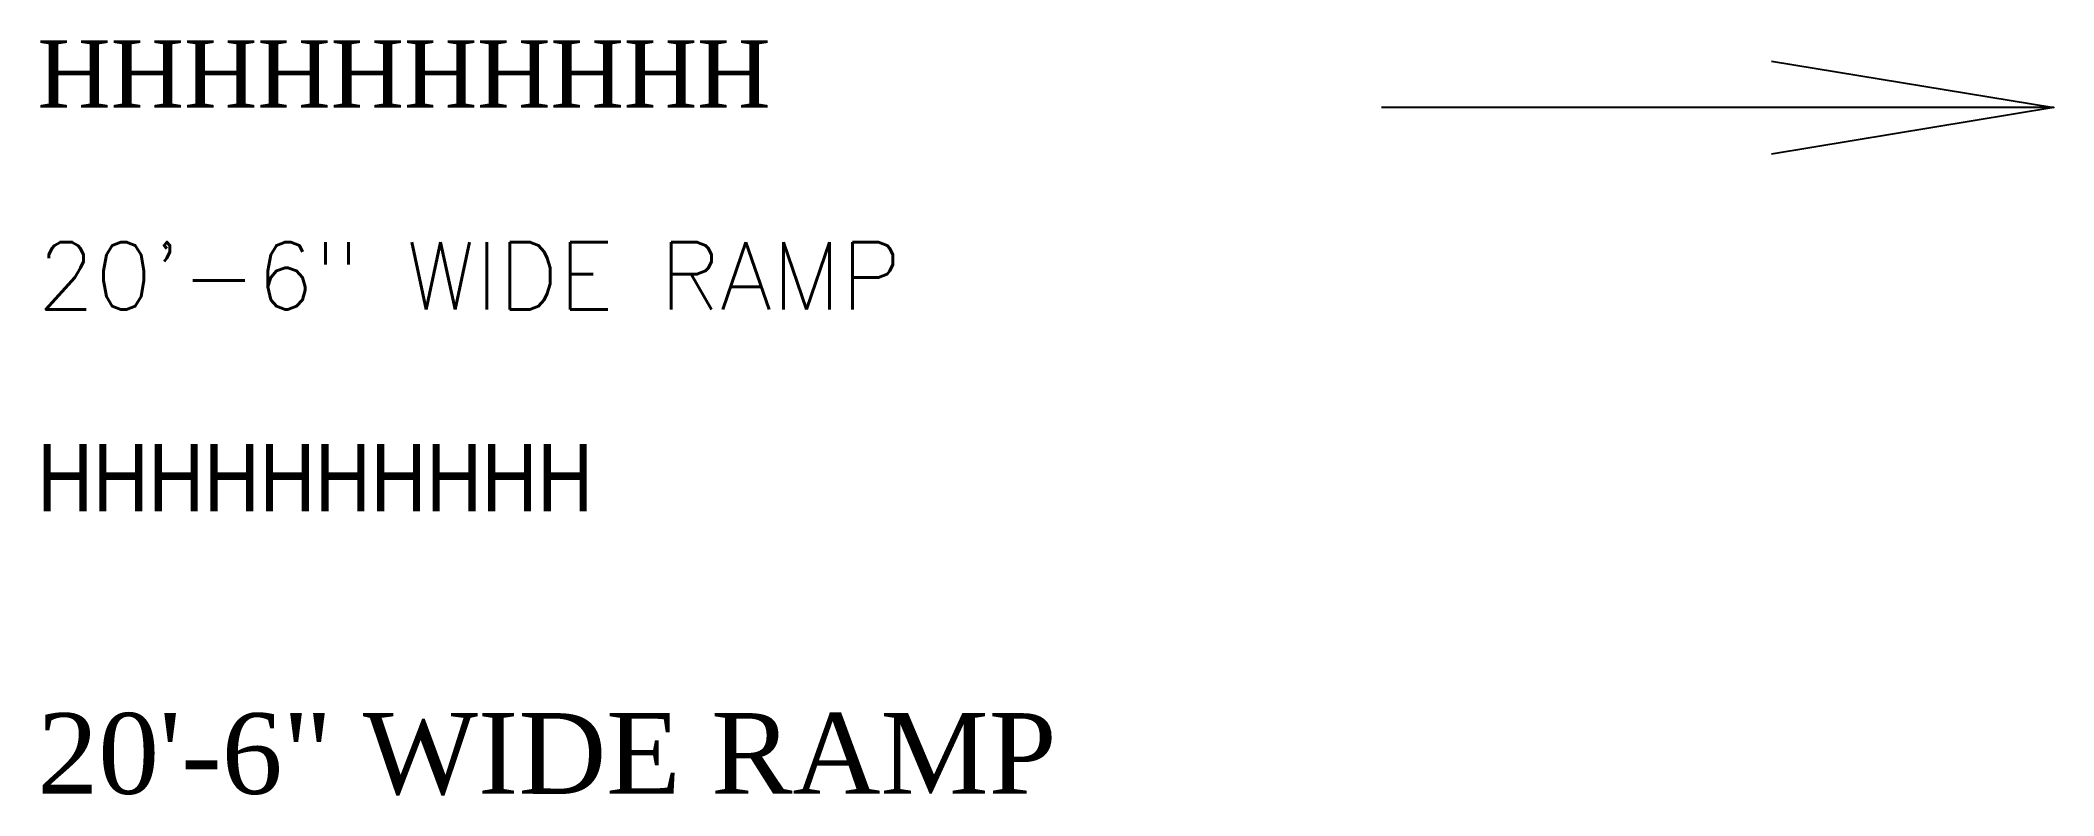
# Model space of a CAD drawing. Header units: inches. Extents: x 0 to 300, y -102 to 10.
import ezdxf

# ---------------------------------------------------------------- set-up
doc = ezdxf.new("R2010")
doc.units = ezdxf.units.IN
doc.header["$MEASUREMENT"] = 0
doc.styles.get("Standard").update_dxf_attribs({"font": 'arial.ttf'})
doc.styles.add('ZD-ROMANS', font='romans.shx')
doc.styles.add('ZD-SWISSC', font='swissc.ttf')
doc.styles.add('ZD-TIMES', font='times.ttf')
doc.dimstyles.get("Standard").update_dxf_attribs({"dimtxt": 0.18, "dimasz": 0.18, "dimexe": 0.18, "dimexo": 0.0625, "dimgap": 0.09, "dimtad": 0, "dimtih": 1, "dimtoh": 1, "dimdec": 4, "dimzin": 0, "dimdsep": 46, "dimtxsty": 'Standard', "dimcen": 0.09, "dimadec": 0, "dimazin": 0, "dimtfac": 1, "dimtdec": 4, "dimtofl": 0, "dimtmove": 0, "dimatfit": 3, "dimfxl": 1, "dimtolj": 1, "dimtzin": 0, "dimarcsym": 0})

msp = doc.modelspace()

# ---------------------------------------------------------------- texts
for s, style, p in [('HHHHHHHHHH', 'ZD-TIMES', (0, 0)), ('20\'-6" WIDE RAMP', 'ZD-ROMANS', (0, -30)), ('HHHHHHHHHH', 'ZD-SWISSC', (0, -60))]:
    msp.add_text(s, height=10, dxfattribs=dict(style=style)).set_placement(p)
at = {"insert": (0, -90), "char_height": 12, "width": 147.73, "attachment_point": 1}
msp.add_mtext('{\\fTimes New Roman|b0|i0|c0|p18;20\'-6" WIDE RAMP}', dxfattribs=at)

# ---------------------------------------------------------------- leaders
msp.add_leader([(300, 0), (200, 0)], dimstyle='Standard', override={"dimasz": 42, "dimldrblk": 'Open'})

doc.saveas('drawing.dxf')
